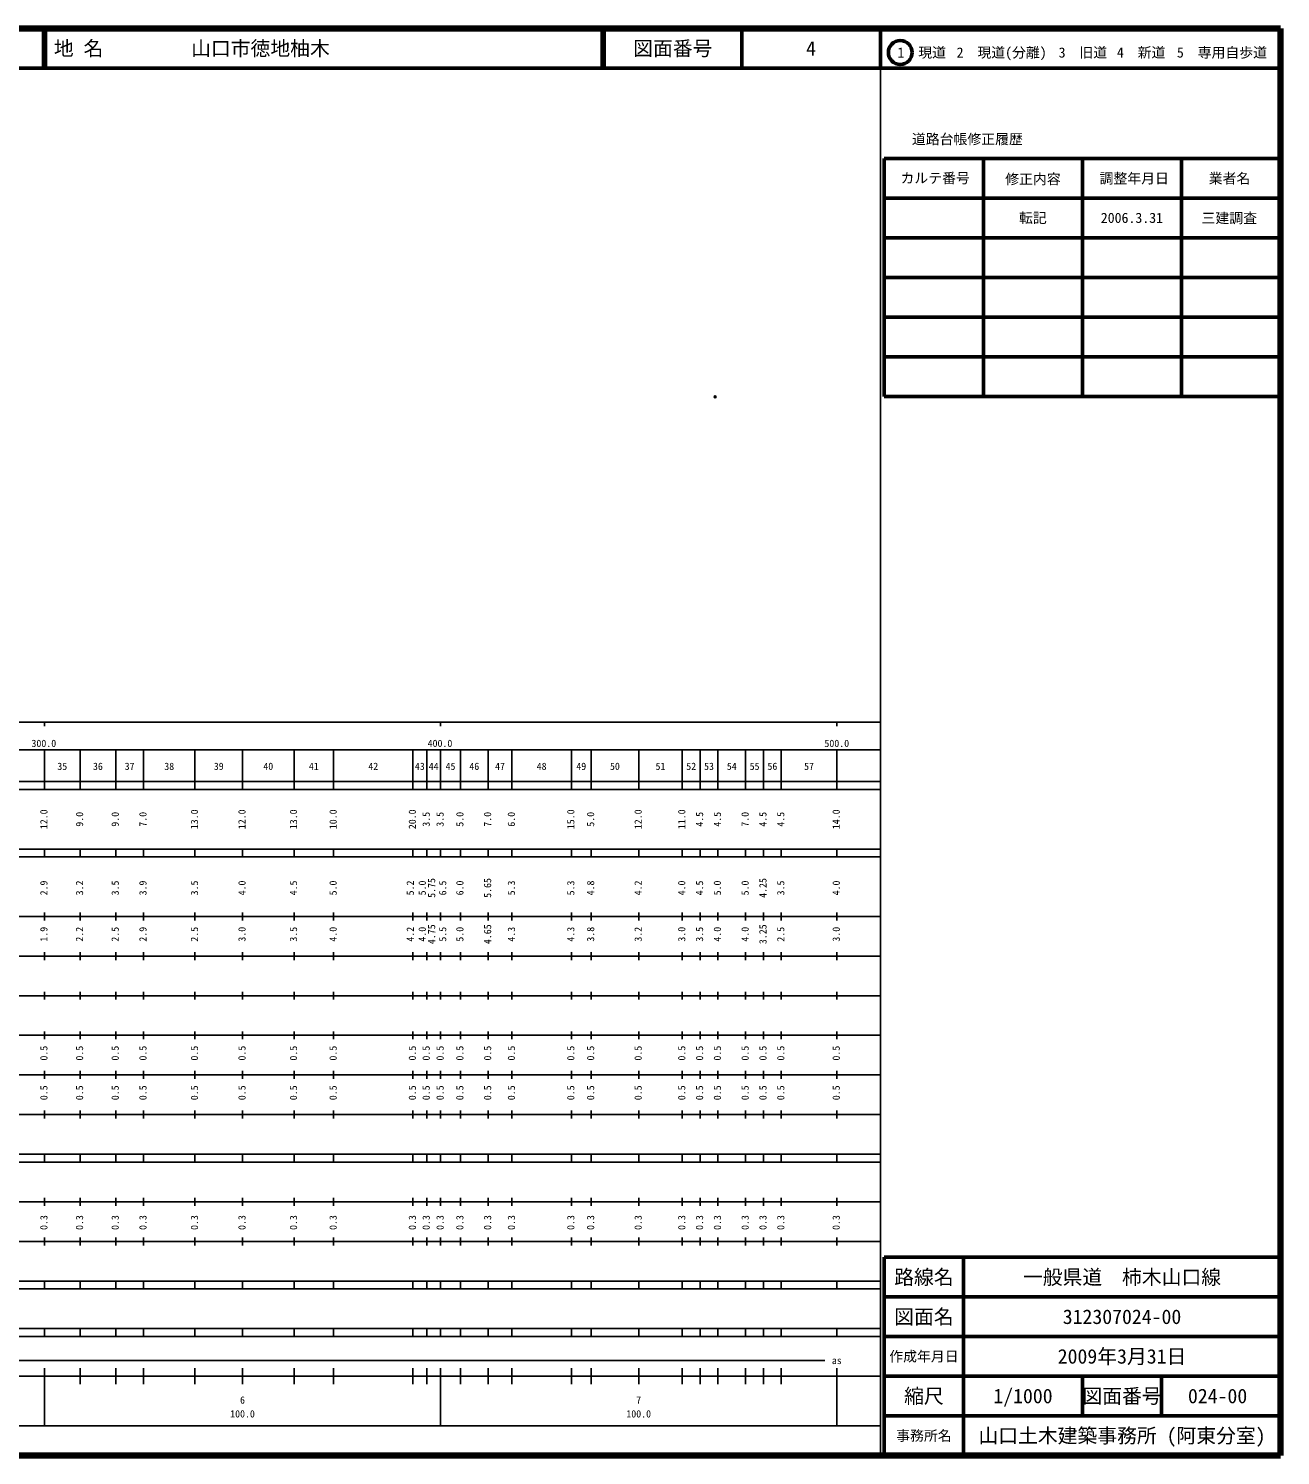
# Model space of a CAD drawing. Units: millimetres on the paper. Extents: x 40 to 680, y 20 to 380.
# Drawn here: x 364 to 680, y 20 to 380 of the extents above; entities that cross this region are included whole.
import ezdxf
from ezdxf.enums import TextEntityAlignment as Align

# ---------------------------------------------------------------- set-up
doc = ezdxf.new("R2010")
doc.units = ezdxf.units.MM
doc.header["$PDMODE"] = 32
doc.header["$PDSIZE"] = 0.5
doc.layers.add('M-OTRS', color=6, linetype='Continuous')
doc.layers.add('M-TTL-TXT', color=7, linetype='Continuous')
for name, color, linetype, lineweight in [('M-TTL', 2, 'Continuous', 140), ('M-TTL-BAND', 7, 'Continuous', 25), ('M-TTL-FRAM', 2, 'Continuous', 50), ('M-TTL-LINE', 7, 'Continuous', 50)]:
    doc.layers.add(name, color=color, linetype=linetype, lineweight=lineweight)
doc.styles.add('ＭＳ ゴシック', font='')
doc.styles.get('ＭＳ ゴシック').set_extended_font_data('MS Gothic')

msp = doc.modelspace()

# ---------------------------------------------------------------- linework, layer by layer
at = {"layer": 'M-OTRS'}
msp.add_point((537.284, 287.068), dxfattribs=at)
at = {"layer": 'M-TTL'}
for p, q in [((680, 380), (40, 380)), ((680, 20), (680, 380)), ((40, 20), (680, 20))]:
    msp.add_line(p, q, dxfattribs=at)
at = {"layer": 'M-TTL-BAND'}
for p, q in [((579, 20), (579, 370)), ((40, 205), (579, 205)), ((368, 205), (368, 204)), ((468, 205), (468, 204)), ((568, 205), (568, 204)), ((68, 198), (579, 198)), ((368, 188), (368, 198)), ((377, 188), (377, 198)), ((386, 188), (386, 198)), ((393, 188), (393, 198)), ((406, 188), (406, 198)), ((418, 188), (418, 198)), ((431, 188), (431, 198)), ((441, 188), (441, 198)), ((461, 188), (461, 198)), ((464.5, 188), (464.5, 198)), ((468, 188), (468, 198)), ((473, 188), (473, 198)), ((480, 188), (480, 198)), ((486, 188), (486, 198)), ((501, 188), (501, 198)), ((506, 188), (506, 198)), ((518, 188), (518, 198)), ((529, 188), (529, 198)), ((533.5, 188), (533.5, 198)), ((538, 188), (538, 198)), ((545, 188), (545, 198)), ((549.5, 188), (549.5, 198)), ((554, 188), (554, 198)), ((568, 188), (568, 198)), ((40, 190), (579, 190)), ((40, 188), (579, 188)), ((40, 173), (579, 173)), ((368, 171), (368, 173)), ((377, 171), (377, 173)), ((386, 171), (386, 173)), ((393, 171), (393, 173)), ((406, 171), (406, 173)), ((418, 171), (418, 173)), ((431, 171), (431, 173)), ((441, 171), (441, 173)), ((461, 171), (461, 173)), ((464.5, 171), (464.5, 173)), ((468, 171), (468, 173)), ((473, 171), (473, 173)), ((480, 171), (480, 173)), ((486, 171), (486, 173)), ((501, 171), (501, 173)), ((506, 171), (506, 173)), ((518, 171), (518, 173)), ((529, 171), (529, 173)), ((533.5, 171), (533.5, 173)), ((538, 171), (538, 173)), ((545, 171), (545, 173)), ((549.5, 171), (549.5, 173)), ((554, 171), (554, 173)), ((568, 171), (568, 173)), ((40, 171), (579, 171)), ((40, 156), (579, 156)), ((368, 155), (368, 157)), ((377, 155), (377, 157)), ((386, 155), (386, 157)), ((393, 155), (393, 157)), ((406, 155), (406, 157)), ((418, 155), (418, 157)), ((431, 155), (431, 157)), ((441, 155), (441, 157)), ((461, 155), (461, 157)), ((464.5, 155), (464.5, 157)), ((468, 155), (468, 157)), ((473, 155), (473, 157)), ((480, 155), (480, 157)), ((486, 155), (486, 157)), ((501, 155), (501, 157)), ((506, 155), (506, 157)), ((518, 155), (518, 157)), ((529, 155), (529, 157)), ((533.5, 155), (533.5, 157)), ((538, 155), (538, 157)), ((545, 155), (545, 157)), ((549.5, 155), (549.5, 157)), ((554, 155), (554, 157)), ((568, 155), (568, 157)), ((46, 146), (579, 146)), ((368, 145), (368, 147)), ((377, 145), (377, 147)), ((386, 145), (386, 147)), ((393, 145), (393, 147)), ((406, 145), (406, 147)), ((418, 145), (418, 147)), ((431, 145), (431, 147)), ((441, 145), (441, 147)), ((461, 145), (461, 147)), ((464.5, 145), (464.5, 147)), ((468, 145), (468, 147)), ((473, 145), (473, 147)), ((480, 145), (480, 147)), ((486, 145), (486, 147)), ((501, 145), (501, 147)), ((506, 145), (506, 147)), ((518, 145), (518, 147)), ((529, 145), (529, 147)), ((533.5, 145), (533.5, 147)), ((538, 145), (538, 147)), ((545, 145), (545, 147)), ((549.5, 145), (549.5, 147)), ((554, 145), (554, 147)), ((568, 145), (568, 147)), ((368, 135), (368, 137)), ((377, 135), (377, 137)), ((386, 135), (386, 137)), ((393, 135), (393, 137)), ((406, 135), (406, 137)), ((418, 135), (418, 137)), ((431, 135), (431, 137)), ((441, 135), (441, 137)), ((461, 135), (461, 137)), ((464.5, 135), (464.5, 137)), ((468, 135), (468, 137)), ((473, 135), (473, 137)), ((480, 135), (480, 137)), ((486, 135), (486, 137)), ((501, 135), (501, 137)), ((506, 135), (506, 137)), ((518, 135), (518, 137)), ((529, 135), (529, 137)), ((533.5, 135), (533.5, 137)), ((538, 135), (538, 137)), ((545, 135), (545, 137)), ((549.5, 135), (549.5, 137)), ((554, 135), (554, 137)), ((568, 135), (568, 137)), ((52, 136), (579, 136)), ((46, 126), (579, 126)), ((368, 125), (368, 127)), ((377, 125), (377, 127)), ((386, 125), (386, 127)), ((393, 125), (393, 127)), ((406, 125), (406, 127)), ((418, 125), (418, 127)), ((431, 125), (431, 127)), ((441, 125), (441, 127)), ((461, 125), (461, 127)), ((464.5, 125), (464.5, 127)), ((468, 125), (468, 127)), ((473, 125), (473, 127)), ((480, 125), (480, 127)), ((486, 125), (486, 127)), ((501, 125), (501, 127)), ((506, 125), (506, 127)), ((518, 125), (518, 127)), ((529, 125), (529, 127)), ((533.5, 125), (533.5, 127)), ((538, 125), (538, 127)), ((545, 125), (545, 127)), ((549.5, 125), (549.5, 127)), ((554, 125), (554, 127)), ((568, 125), (568, 127)), ((52, 116), (579, 116)), ((368, 115), (368, 117)), ((377, 115), (377, 117)), ((386, 115), (386, 117)), ((393, 115), (393, 117)), ((406, 115), (406, 117)), ((418, 115), (418, 117)), ((431, 115), (431, 117)), ((441, 115), (441, 117)), ((461, 115), (461, 117)), ((464.5, 115), (464.5, 117)), ((468, 115), (468, 117)), ((473, 115), (473, 117)), ((480, 115), (480, 117)), ((486, 115), (486, 117)), ((501, 115), (501, 117)), ((506, 115), (506, 117)), ((518, 115), (518, 117)), ((529, 115), (529, 117)), ((533.5, 115), (533.5, 117)), ((538, 115), (538, 117)), ((545, 115), (545, 117)), ((549.5, 115), (549.5, 117)), ((554, 115), (554, 117)), ((568, 115), (568, 117)), ((46, 106), (579, 106)), ((368, 105), (368, 107)), ((377, 105), (377, 107)), ((386, 105), (386, 107)), ((393, 105), (393, 107)), ((406, 105), (406, 107)), ((418, 105), (418, 107)), ((431, 105), (431, 107)), ((441, 105), (441, 107)), ((461, 105), (461, 107)), ((464.5, 105), (464.5, 107)), ((468, 105), (468, 107)), ((473, 105), (473, 107)), ((480, 105), (480, 107)), ((486, 105), (486, 107)), ((501, 105), (501, 107)), ((506, 105), (506, 107)), ((518, 105), (518, 107)), ((529, 105), (529, 107)), ((533.5, 105), (533.5, 107)), ((538, 105), (538, 107)), ((545, 105), (545, 107)), ((549.5, 105), (549.5, 107)), ((554, 105), (554, 107)), ((568, 105), (568, 107)), ((40, 96), (579, 96)), ((40, 94), (579, 94)), ((368, 94), (368, 96)), ((377, 94), (377, 96)), ((386, 94), (386, 96)), ((393, 94), (393, 96)), ((406, 94), (406, 96)), ((418, 94), (418, 96)), ((431, 94), (431, 96)), ((441, 94), (441, 96)), ((461, 94), (461, 96)), ((464.5, 94), (464.5, 96)), ((468, 94), (468, 96)), ((473, 94), (473, 96)), ((480, 94), (480, 96)), ((486, 94), (486, 96)), ((501, 94), (501, 96)), ((506, 94), (506, 96)), ((518, 94), (518, 96)), ((529, 94), (529, 96)), ((533.5, 94), (533.5, 96)), ((538, 94), (538, 96)), ((545, 94), (545, 96)), ((549.5, 94), (549.5, 96)), ((554, 94), (554, 96)), ((568, 94), (568, 96)), ((49, 84), (579, 84)), ((368, 83), (368, 85)), ((377, 83), (377, 85)), ((386, 83), (386, 85)), ((393, 83), (393, 85)), ((406, 83), (406, 85)), ((418, 83), (418, 85)), ((431, 83), (431, 85)), ((441, 83), (441, 85)), ((461, 83), (461, 85)), ((464.5, 83), (464.5, 85)), ((468, 83), (468, 85)), ((473, 83), (473, 85)), ((480, 83), (480, 85)), ((486, 83), (486, 85)), ((501, 83), (501, 85)), ((506, 83), (506, 85)), ((518, 83), (518, 85)), ((529, 83), (529, 85)), ((533.5, 83), (533.5, 85)), ((538, 83), (538, 85)), ((545, 83), (545, 85)), ((549.5, 83), (549.5, 85)), ((554, 83), (554, 85)), ((568, 83), (568, 85)), ((40, 74), (579, 74)), ((368, 73), (368, 75)), ((377, 73), (377, 75)), ((386, 73), (386, 75)), ((393, 73), (393, 75)), ((406, 73), (406, 75)), ((418, 73), (418, 75)), ((431, 73), (431, 75)), ((441, 73), (441, 75)), ((461, 73), (461, 75)), ((464.5, 73), (464.5, 75)), ((468, 73), (468, 75)), ((473, 73), (473, 75)), ((480, 73), (480, 75)), ((486, 73), (486, 75)), ((501, 73), (501, 75)), ((506, 73), (506, 75)), ((518, 73), (518, 75)), ((529, 73), (529, 75)), ((533.5, 73), (533.5, 75)), ((538, 73), (538, 75)), ((545, 73), (545, 75)), ((549.5, 73), (549.5, 75)), ((554, 73), (554, 75)), ((568, 73), (568, 75)), ((40, 64), (579, 64)), ((40, 62), (579, 62)), ((368, 62), (368, 64)), ((377, 62), (377, 64)), ((386, 62), (386, 64)), ((393, 62), (393, 64)), ((406, 62), (406, 64)), ((418, 62), (418, 64)), ((431, 62), (431, 64)), ((441, 62), (441, 64)), ((461, 62), (461, 64)), ((464.5, 62), (464.5, 64)), ((468, 62), (468, 64)), ((473, 62), (473, 64)), ((480, 62), (480, 64)), ((486, 62), (486, 64)), ((501, 62), (501, 64)), ((506, 62), (506, 64)), ((518, 62), (518, 64)), ((529, 62), (529, 64)), ((533.5, 62), (533.5, 64)), ((538, 62), (538, 64)), ((545, 62), (545, 64)), ((549.5, 62), (549.5, 64)), ((554, 62), (554, 64)), ((568, 62), (568, 64)), ((40, 52), (579, 52)), ((368, 50), (368, 52)), ((377, 50), (377, 52)), ((386, 50), (386, 52)), ((393, 50), (393, 52)), ((406, 50), (406, 52)), ((418, 50), (418, 52)), ((431, 50), (431, 52)), ((441, 50), (441, 52)), ((461, 50), (461, 52)), ((464.5, 50), (464.5, 52)), ((468, 50), (468, 52)), ((473, 50), (473, 52)), ((480, 50), (480, 52)), ((486, 50), (486, 52)), ((501, 50), (501, 52)), ((506, 50), (506, 52)), ((518, 50), (518, 52)), ((529, 50), (529, 52)), ((533.5, 50), (533.5, 52)), ((538, 50), (538, 52)), ((545, 50), (545, 52)), ((549.5, 50), (549.5, 52)), ((554, 50), (554, 52)), ((568, 50), (568, 52)), ((40, 50), (579, 50)), ((71, 44), (565, 44)), ((40, 40), (579, 40)), ((368, 27.5), (368, 42)), ((377, 38), (377, 42)), ((386, 38), (386, 42)), ((393, 38), (393, 42)), ((406, 38), (406, 42)), ((418, 38), (418, 42)), ((431, 38), (431, 42)), ((441, 38), (441, 42)), ((461, 38), (461, 42)), ((464.5, 38), (464.5, 42)), ((468, 27.5), (468, 42)), ((473, 38), (473, 42)), ((480, 38), (480, 42)), ((486, 38), (486, 42)), ((501, 38), (501, 42)), ((506, 38), (506, 42)), ((518, 38), (518, 42)), ((529, 38), (529, 42)), ((533.5, 38), (533.5, 42)), ((538, 38), (538, 42)), ((545, 38), (545, 42)), ((549.5, 38), (549.5, 42)), ((554, 38), (554, 42)), ((568, 27.5), (568, 42)), ((68, 27.5), (579, 27.5))]:
    msp.add_line(p, q, dxfattribs=at)
at = {"layer": 'M-TTL-FRAM'}
for p, q in [((580, 347.197), (580, 287.197)), ((580, 347.197), (680, 347.197)), ((580, 287.197), (680, 287.197)), ((680, 70), (580, 70)), ((580, 70), (580, 20))]:
    msp.add_line(p, q, dxfattribs=at)
at = {"layer": 'M-TTL-LINE'}
for p, q in [((367.75, 380), (367.75, 370)), ((368.25, 380), (368.25, 370)), ((508.747, 380), (508.747, 370)), ((509.247, 380), (509.247, 370)), ((543.997, 380), (543.997, 370)), ((579, 380), (579, 370)), ((40, 370), (680, 370)), ((605, 347.197), (605, 287.197)), ((630, 347.197), (630, 287.197)), ((655, 347.197), (655, 287.197)), ((580, 337.197), (680, 337.197)), ((580, 327.197), (680, 327.197)), ((580, 317.197), (680, 317.197)), ((580, 307.197), (680, 307.197)), ((580, 297.197), (680, 297.197)), ((600, 70), (600, 20)), ((680, 60), (580, 60)), ((680, 50), (580, 50)), ((680, 40), (580, 40)), ((630, 40), (630, 30)), ((650, 40), (650, 30)), ((680, 30), (580, 30))]:
    msp.add_line(p, q, dxfattribs=at)
msp.add_circle((584.031, 373.958), 3, dxfattribs=at)

# ---------------------------------------------------------------- texts
at = {"layer": 'M-TTL-BAND', "style": 'ＭＳ ゴシック'}
for s, p in [('300.0', (367.844, 198.195)), ('400.0', (467.844, 198.195)), ('500.0', (568, 198.195)), ('35', (372.5, 192.405)), ('36', (381.5, 192.405)), ('37', (389.5, 192.405)), ('38', (399.5, 192.405)), ('39', (412, 192.405)), ('40', (424.5, 192.405)), ('41', (436, 192.405)), ('42', (451, 192.405)), ('43', (462.75, 192.405)), ('44', (466.25, 192.405)), ('45', (470.5, 192.405)), ('46', (476.5, 192.405)), ('47', (483, 192.405)), ('48', (493.5, 192.405)), ('49', (503.5, 192.405)), ('50', (512, 192.405)), ('51', (523.5, 192.405)), ('52', (531.25, 192.405)), ('53', (535.75, 192.405)), ('54', (541.5, 192.405)), ('55', (547.25, 192.405)), ('56', (551.75, 192.405)), ('57', (561, 192.405)), ('as', (568, 42.5)), ('6', (418, 32.523)), ('7', (518, 32.523)), ('100.0', (418, 29.033)), ('100.0', (518, 29.033))]:
    msp.add_text(s, height=1.833, dxfattribs=at).set_placement(p, align=Align.BOTTOM_CENTER)
for s, p in [('12.0', (369.314, 180.5)), ('9.0', (378.314, 180.5)), ('9.0', (387.314, 180.5)), ('7.0', (394.314, 180.5)), ('13.0', (407.314, 180.5)), ('12.0', (419.314, 180.5)), ('13.0', (432.314, 180.5)), ('10.0', (442.314, 180.5)), ('20.0', (462.314, 180.5)), ('3.5', (465.814, 180.5)), ('3.5', (469.314, 180.5)), ('5.0', (474.314, 180.5)), ('7.0', (481.314, 180.5)), ('6.0', (487.314, 180.5)), ('15.0', (502.314, 180.5)), ('5.0', (507.314, 180.5)), ('12.0', (519.314, 180.5)), ('11.0', (530.314, 180.5)), ('4.5', (534.814, 180.5)), ('4.5', (539.314, 180.5)), ('7.0', (546.314, 180.5)), ('4.5', (550.814, 180.5)), ('4.5', (555.314, 180.5)), ('14.0', (569.314, 180.5)), ('2.9', (369.314, 163.174)), ('3.2', (378.314, 163.174)), ('3.5', (387.314, 163.174)), ('3.9', (394.314, 163.174)), ('3.5', (407.314, 163.174)), ('4.0', (419.314, 163.174)), ('4.5', (432.314, 163.174)), ('5.0', (442.314, 163.174)), ('5.2', (461.798, 163.174)), ('5.0', (464.814, 163.174)), ('5.75', (467.184, 163.174)), ('6.5', (469.978, 163.174)), ('6.0', (474.314, 163.174)), ('5.65', (481.314, 163.174)), ('5.3', (487.314, 163.174)), ('5.3', (502.314, 163.174)), ('4.8', (507.314, 163.174)), ('4.2', (519.314, 163.174)), ('4.0', (530.314, 163.174)), ('4.5', (534.814, 163.174)), ('5.0', (539.314, 163.174)), ('5.0', (546.314, 163.174)), ('4.25', (550.814, 163.174)), ('3.5', (555.314, 163.174)), ('4.0', (569.314, 163.174)), ('1.9', (369.314, 151.5)), ('2.2', (378.314, 151.5)), ('2.5', (387.314, 151.5)), ('2.9', (394.314, 151.5)), ('2.5', (407.314, 151.5)), ('3.0', (419.314, 151.5)), ('3.5', (432.314, 151.5)), ('4.0', (442.314, 151.5)), ('4.2', (461.798, 151.5)), ('4.0', (464.814, 151.5)), ('4.75', (467.184, 151.5)), ('5.5', (469.978, 151.5)), ('5.0', (474.314, 151.5)), ('4.65', (481.314, 151.5)), ('4.3', (487.314, 151.5)), ('4.3', (502.314, 151.5)), ('3.8', (507.314, 151.5)), ('3.2', (519.314, 151.5)), ('3.0', (530.314, 151.5)), ('3.5', (534.814, 151.5)), ('4.0', (539.314, 151.5)), ('4.0', (546.314, 151.5)), ('3.25', (550.814, 151.5)), ('2.5', (555.314, 151.5)), ('3.0', (569.314, 151.5)), ('0.5', (369.314, 121.5)), ('0.5', (378.314, 121.5)), ('0.5', (387.314, 121.5)), ('0.5', (394.314, 121.5)), ('0.5', (407.314, 121.5)), ('0.5', (419.314, 121.5)), ('0.5', (432.314, 121.5)), ('0.5', (442.314, 121.5)), ('0.5', (462.314, 121.5)), ('0.5', (465.814, 121.5)), ('0.5', (469.314, 121.5)), ('0.5', (474.314, 121.5)), ('0.5', (481.314, 121.5)), ('0.5', (487.314, 121.5)), ('0.5', (502.314, 121.5)), ('0.5', (507.314, 121.5)), ('0.5', (519.314, 121.5)), ('0.5', (530.314, 121.5)), ('0.5', (534.814, 121.5)), ('0.5', (539.314, 121.5)), ('0.5', (546.314, 121.5)), ('0.5', (550.814, 121.5)), ('0.5', (555.314, 121.5)), ('0.5', (569.314, 121.5)), ('0.5', (369.314, 111.5)), ('0.5', (378.314, 111.5)), ('0.5', (387.314, 111.5)), ('0.5', (394.314, 111.5)), ('0.5', (407.314, 111.5)), ('0.5', (419.314, 111.5)), ('0.5', (432.314, 111.5)), ('0.5', (442.314, 111.5)), ('0.5', (462.314, 111.5)), ('0.5', (465.814, 111.5)), ('0.5', (469.314, 111.5)), ('0.5', (474.314, 111.5)), ('0.5', (481.314, 111.5)), ('0.5', (487.314, 111.5)), ('0.5', (502.314, 111.5)), ('0.5', (507.314, 111.5)), ('0.5', (519.314, 111.5)), ('0.5', (530.314, 111.5)), ('0.5', (534.814, 111.5)), ('0.5', (539.314, 111.5)), ('0.5', (546.314, 111.5)), ('0.5', (550.814, 111.5)), ('0.5', (555.314, 111.5)), ('0.5', (569.314, 111.5)), ('0.3', (369.314, 78.764)), ('0.3', (378.314, 78.764)), ('0.3', (387.314, 78.764)), ('0.3', (394.314, 78.764)), ('0.3', (407.314, 78.764)), ('0.3', (419.314, 78.764)), ('0.3', (432.314, 78.764)), ('0.3', (442.314, 78.764)), ('0.3', (462.314, 78.764)), ('0.3', (465.814, 78.764)), ('0.3', (469.314, 78.764)), ('0.3', (474.314, 78.764)), ('0.3', (481.314, 78.764)), ('0.3', (487.314, 78.764)), ('0.3', (502.314, 78.764)), ('0.3', (507.314, 78.764)), ('0.3', (519.314, 78.764)), ('0.3', (530.314, 78.764)), ('0.3', (534.814, 78.764)), ('0.3', (539.314, 78.764)), ('0.3', (546.314, 78.764)), ('0.3', (550.814, 78.764)), ('0.3', (555.314, 78.764)), ('0.3', (569.314, 78.764))]:
    msp.add_text(s, height=1.833, rotation=90, dxfattribs=at).set_placement(p, align=Align.BOTTOM_CENTER)
at = {"layer": 'M-TTL-TXT', "style": 'ＭＳ ゴシック'}
for s, p in [('地 名', (370.38, 375)), ('山口市徳地柚木', (405.024, 375))]:
    msp.add_text(s, height=3.666, dxfattribs=at).set_placement(p, align=Align.MIDDLE_LEFT)
for s, height, p in [('図面番号', 3.666, (526.622, 375)), ('4', 3.666, (561.497, 375)), ('1\u3000現道', 2.566, (589.448, 373.958)), ('2\u3000現道(分離)', 2.566, (609.619, 373.958)), ('3\u3000旧道', 2.566, (630.121, 373.958)), ('4\u3000新道', 2.566, (644.824, 373.958)), ('5\u3000専用自歩道', 2.566, (665.228, 373.958)), ('道路台帳修正履歴', 2.566, (600.968, 352.113)), ('カルテ番号', 2.566, (592.839, 342.277)), ('修正内容', 2.566, (617.509, 342.023)), ('調整年月日', 2.566, (643.089, 342.197)), ('業者名', 2.566, (667.134, 342.197)), ('転記', 2.566, (617.5, 332.245)), ('2006.3.31', 2.566, (642.5, 332.245)), ('三建調査', 2.566, (667.077, 332.189)), ('路線名', 3.666, (590, 65)), ('路線名', 3.666, (590, 65)), ('一般県道\u3000柿木山口線', 3.666, (640, 65)), ('図面名', 3.666, (590, 55)), ('図面名', 3.666, (590, 55)), ('312307024-00', 3.666, (640, 55)), ('2009年3月31日', 3.666, (640, 45)), ('作成年月日', 2.566, (590, 45)), ('作成年月日', 2.566, (590, 45)), ('縮尺', 3.666, (590, 35)), ('縮尺', 3.666, (590, 35)), ('1/1000', 3.666, (615, 35)), ('図面番号', 3.666, (640, 35)), ('図面番号', 3.666, (640, 35)), ('024-00', 3.666, (664.125, 35)), ('事務所名', 2.566, (590, 25)), ('事務所名', 2.566, (590, 25)), ('山口土木建築事務所 (阿東分室)', 3.666, (640, 25))]:
    msp.add_text(s, height=height, dxfattribs=at).set_placement(p, align=Align.MIDDLE_CENTER)

doc.saveas('drawing.dxf')
